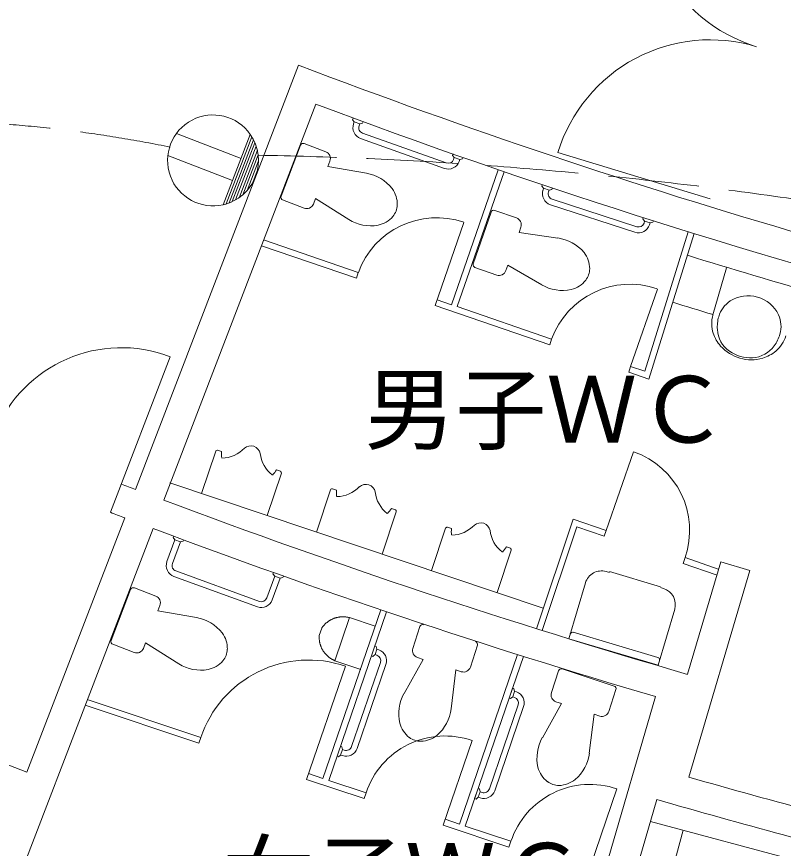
# Model space of a CAD drawing. Units: millimetres, scale not verified. Extents: x -33719 to 22651, y -21066 to 18138.
# Drawn here: x -28223 to -23164, y -10587 to -5096 of the extents above; entities that cross this region are included whole.
import ezdxf
from ezdxf.enums import TextEntityAlignment as Align

# ---------------------------------------------------------------- set-up
doc = ezdxf.new("R2010")
doc.units = ezdxf.units.MM
doc.header["$LTSCALE"] = 200
doc.linetypes.add('DASHED2', pattern=[3, 2, -1])
doc.linetypes.add('DASHED3', pattern=[4, 3, -1])
for name, color, linetype, lineweight in [('1-0_121', 7, 'Continuous', 9), ('8-1', 7, 'Continuous', 9), ('8-2', 7, 'Continuous', 9)]:
    doc.layers.add(name, color=color, linetype=linetype, lineweight=lineweight)
doc.styles.add('HGｺﾞｼｯｸE', font='')
doc.styles.get('HGｺﾞｼｯｸE').set_extended_font_data('HGｺﾞｼｯｸE')

msp = doc.modelspace()

# ---------------------------------------------------------------- linework, layer by layer
at = {"layer": '1-0_121'}
for p, q in [((-27438.5, -8217.3), (-26363.4, -5416.5)), ((-27251.5, -8288.1), (-26248, -5674.1)), ((-26003.8, -5767.3), (-26007.1, -5776.7)), ((-25995.4, -5791.5), (-26007.1, -5776.7)), ((-25999.8, -5803.8), (-25995.4, -5791.5)), ((-25959.6, -5804.3), (-25995.4, -5791.5)), ((-25963.9, -5816.5), (-25959.6, -5804.3)), ((-25941.1, -5800.2), (-25959.6, -5804.3)), ((-25937.8, -5790.8), (-25941.1, -5800.2)), ((-25940.9, -5865.1), (-25388.2, -6062.1)), ((-25953.6, -5901), (-25401, -6097.9)), ((-26478.9, -6281.8), (-26349.4, -5944.5)), ((-26183.4, -5988), (-26325, -5933.7)), ((-25343.6, -6002.5), (-25347, -6012)), ((-25335.2, -6026.8), (-25347, -6012)), ((-25339.6, -6039), (-25335.2, -6026.8)), ((-25281, -6035.5), (-25299.4, -6039.6)), ((-25277.6, -6026.1), (-25281, -6035.5)), ((-23647.1, -6299), (-24651.3, -5992)), ((-26169.7, -6085.4), (-26156, -6049.6)), ((-25915, -6130.3), (-26169.7, -6085.4)), ((-25044.8, -6106.9), (-25354.1, -6997.5)), ((-24755, -6205.4), (-24758.1, -6214.9)), ((-24746, -6229.4), (-24758.1, -6214.9)), ((-24750, -6241.8), (-24746, -6229.4)), ((-24709.8, -6241.2), (-24746, -6229.4)), ((-24713.8, -6253.6), (-24709.8, -6241.2)), ((-24691.5, -6236.6), (-24709.8, -6241.2)), ((-24688.4, -6227.1), (-24691.5, -6236.6)), ((-26326.4, -6360.5), (-26468, -6306.2)), ((-26251, -6297), (-26264.8, -6333.1)), ((-26031.7, -6434.5), (-26251, -6297)), ((-24689.4, -6301.5), (-24131.5, -6483)), ((-24701.2, -6337.7), (-24143.3, -6519.2)), ((-25210.5, -6728.4), (-25092.6, -6387)), ((-24925.2, -6424.8), (-25068.6, -6375.3)), ((-24088.6, -6422.2), (-24091.7, -6431.7)), ((-25271.4, -6454.6), (-25461.8, -7002.7)), ((-24079.5, -6446.2), (-24091.7, -6431.7)), ((-24083.5, -6458.6), (-24079.5, -6446.2)), ((-24025, -6453.4), (-24043.3, -6458)), ((-24021.9, -6443.9), (-24025, -6453.4)), ((-24908.3, -6521.7), (-24895.7, -6485.4)), ((-24652.1, -6557.8), (-24908.3, -6521.7)), ((-23791.2, -6516.1), (-24078.2, -7437.3)), ((-23753, -6528), (-24052.3, -7488.5)), ((-26606.6, -6608.2), (-25981.8, -6823.5)), ((-25055.5, -6802), (-25198.9, -6752.5)), ((-24982.2, -6735.9), (-24994.9, -6772.5)), ((-24758.5, -6865.8), (-24982.2, -6735.9)), ((-23539.4, -6753.2), (-23628.9, -7065.6)), ((-23995.5, -6894.2), (-24173, -7405)), ((-25448.7, -6965), (-25354.1, -6997.5)), ((-25461.8, -7002.7), (-24704.9, -7263.6)), ((-24704.9, -7263.6), (-24693, -7225.4)), ((-27603.6, -8368.2), (-27209.3, -7341.2)), ((-24184.7, -7442.9), (-24172.8, -7404.7)), ((-24172.8, -7404.7), (-24078.2, -7437.3)), ((-24184.7, -7442.9), (-24052.3, -7488.5)), ((-26871.2, -7967.2), (-26897.3, -7958.4)), ((-27003.8, -8244.6), (-26910, -7964.8)), ((-24332.6, -8488.1), (-24153.4, -7968.1)), ((-26570.2, -8389.9), (-26476.5, -8110.1)), ((-26508.9, -8088.6), (-26482.6, -8097.4)), ((-27213.4, -8174.4), (-24748.3, -9000.4)), ((-26245.3, -8498.8), (-26151.5, -8219)), ((-26112.7, -8221.4), (-26138.7, -8212.6)), ((-25750.3, -8342.8), (-25724, -8351.6)), ((-25811.7, -8644.1), (-25717.9, -8364.3)), ((-28155, -10083.7), (-27510.2, -8404)), ((-24551.3, -8412.7), (-24793.8, -9136.3)), ((-24332.6, -8488.1), (-24551.3, -8412.7)), ((-27323.2, -8474.9), (-28183.3, -10715.5)), ((-25486.7, -8752.9), (-25393, -8473.2)), ((-25354.1, -8475.5), (-25380.2, -8466.8)), ((-24526.2, -8463.7), (-24755.7, -9148.3)), ((-24345.6, -8525.9), (-24526.2, -8463.7)), ((-24332.6, -8488.1), (-24345.6, -8525.9)), ((-27231.2, -8693.8), (-27178.9, -8550.1)), ((-27195.4, -8706.8), (-27143.1, -8563.1)), ((-27187.1, -8525.8), (-27190.5, -8535.2)), ((-27178.9, -8550.1), (-27190.5, -8535.2)), ((-27143.1, -8563.1), (-27178.9, -8550.1)), ((-27124.7, -8559.1), (-27143.1, -8563.1)), ((-27121.2, -8549.7), (-27124.7, -8559.1)), ((-25053.1, -8898.2), (-24959.4, -8618.5)), ((-24991.8, -8597), (-24965.5, -8605.8)), ((-23812.6, -8667.3), (-23825.7, -8705.1)), ((-23593.9, -8742.7), (-23812.6, -8667.3)), ((-23606.9, -8780.5), (-23825.7, -8705.1)), ((-23577.6, -8695.4), (-23796.5, -9437.7)), ((-23577.6, -8695.4), (-23385.8, -8752.2)), ((-27172.7, -8755.5), (-26621.4, -8956.2)), ((-26528.5, -8765.5), (-26532, -8774.9)), ((-26520.3, -8789.8), (-26532, -8774.9)), ((-24312.2, -8765.2), (-24333.8, -8758.8)), ((-23973.8, -8859.8), (-24310.6, -8759.9)), ((-23385.8, -8752.2), (-23788.2, -10116.4)), ((-27185.7, -8791.3), (-26634.4, -8992)), ((-26572.6, -8933.5), (-26520.3, -8789.8)), ((-26536.9, -8946.5), (-26484.6, -8802.8)), ((-26484.6, -8802.8), (-26520.3, -8789.8)), ((-26466.1, -8798.9), (-26484.6, -8802.8)), ((-26462.7, -8789.4), (-26466.1, -8798.9)), ((-24580, -9202.8), (-24470.3, -8833.1)), ((-27600.4, -9214.9), (-27471, -8877.7)), ((-27304.9, -8921.2), (-27446.6, -8866.8)), ((-23975.4, -8865.1), (-23954.5, -8871.4)), ((-27291.3, -9018.6), (-27277.5, -8982.8)), ((-27036.5, -9063.4), (-27291.3, -9018.6)), ((-25820.5, -9011.8), (-26202.1, -10124.9)), ((-25782.6, -9024.6), (-26164.2, -10137.6)), ((-26027.6, -9063.4), (-26122.8, -9347.9)), ((-25856.9, -9120.5), (-26027.6, -9063.4)), ((-25608.8, -9266.9), (-25562.1, -9122.5)), ((-23991.8, -9325.5), (-24549.9, -9160)), ((-27447.9, -9293.7), (-27589.6, -9239.3)), ((-27372.5, -9230.2), (-27386.4, -9266.3)), ((-27153.3, -9367.6), (-27372.5, -9230.2)), ((-25859.8, -9249.7), (-25850.3, -9253)), ((-25850.3, -9253), (-25846.1, -9271.4)), ((-25229.2, -9389.8), (-25182.5, -9245.5)), ((-25882.5, -9316), (-25873.1, -9319.3)), ((-25858.4, -9307.4), (-25873.1, -9319.3)), ((-25846.1, -9311.6), (-25858.4, -9307.4)), ((-25541.4, -9338.8), (-25578.1, -9326.9)), ((-24917.5, -9307.1), (-25301.2, -10426.4)), ((-24879.3, -9319.1), (-25263.3, -10439.1)), ((-26053.7, -9383.6), (-26309.9, -10131)), ((-25952.1, -9405), (-26122.8, -9347.9)), ((-26012.7, -9914.9), (-25822.4, -9359.9)), ((-25976.7, -9927.3), (-25786.4, -9372.3)), ((-25666.9, -9565), (-25541.4, -9338.8)), ((-25356.9, -9665.5), (-25325.7, -9408.7)), ((-25325.7, -9408.7), (-25289.2, -9420.5)), ((-24695, -9558.3), (-24647.6, -9414.2)), ((-24623.7, -9402.1), (-24280.6, -9514.9)), ((-24951.1, -9528.4), (-24973.8, -9594.7)), ((-24951.1, -9528.4), (-24941.6, -9531.7)), ((-24941.6, -9531.7), (-24937.3, -9550.1)), ((-24315.9, -9682.9), (-24268.5, -9538.8)), ((-24973.8, -9594.7), (-24964.3, -9598)), ((-24949.7, -9586.1), (-24964.3, -9598)), ((-24937.4, -9590.3), (-24949.7, -9586.1)), ((-24008.2, -9584.2), (-24400, -10928.3)), ((-27771.1, -9641.9), (-27021.1, -9892.9)), ((-25104, -10193.6), (-24913.7, -9638.6)), ((-25068, -10205.9), (-24877.7, -9650.9)), ((-24444.8, -9958), (-24412.5, -9701.3)), ((-24412.5, -9701.3), (-24376.1, -9713.3)), ((-25217.7, -9874.4), (-25409, -10432.5)), ((-26087.1, -9912.7), (-26077.6, -9916)), ((-26073.3, -9934.4), (-26085.7, -9970.3)), ((-26077.6, -9916), (-26073.3, -9934.4)), ((-26061, -9938.6), (-26073.3, -9934.4)), ((-28155, -10083.7), (-28528.4, -9940.3)), ((-26109.8, -9979), (-26100.3, -9982.3)), ((-26085.7, -9970.3), (-26100.3, -9982.3)), ((-26073.4, -9974.6), (-26085.7, -9970.3)), ((-26296.9, -10093.1), (-26202.1, -10124.9)), ((-26309.9, -10131), (-25930.6, -10257.9)), ((-25178.3, -10191.4), (-25201.1, -10257.7)), ((-25178.3, -10191.4), (-25168.9, -10194.6)), ((-25168.9, -10194.6), (-25164.6, -10213)), ((-24261.8, -10194.3), (-24440.1, -10714.6)), ((-25201.1, -10257.7), (-25191.6, -10260.9)), ((-25176.9, -10249), (-25191.6, -10260.9)), ((-25164.6, -10213), (-25176.9, -10249)), ((-25164.6, -10253.3), (-25176.9, -10249)), ((-25152.3, -10217.3), (-25164.6, -10213)), ((-23998.1, -10264.2), (-24208, -10984.3)), ((-25396, -10394.7), (-25301.2, -10426.4)), ((-22355.1, -10862.5), (-24040.1, -10408.3)), ((-25409, -10432.5), (-24974.7, -10577.9)), ((-23825.9, -10467.1), (-23909.1, -10781.3))]:
    msp.add_line(p, q, dxfattribs=at)
at = {"layer": '1-0_121', "linetype": 'DASHED2'}
msp.add_line((-26210.3, -9133.5), (-26226.5, -9182), dxfattribs=at)
at = {"layer": '1-0_121'}
for points in [[(-25303.8, -6051.8), (-25299.4, -6039.6), (-25335.2, -6026.8)], [(-25007, -6119.9), (-25316.3, -7010.6), (-24693, -7225.4)], [(-24047.4, -6470.3), (-24043.3, -6458), (-24079.5, -6446.2)], [(-26593.6, -6570.4), (-25968.7, -6785.8), (-25981.8, -6823.5)], [(-24580, -9202.8), (-23989.6, -9378), (-23879.9, -9008.3)], [(-25833.8, -9275.6), (-25846.1, -9271.4), (-25858.4, -9307.4)], [(-24925, -9554.3), (-24937.3, -9550.1), (-24949.7, -9586.1)], [(-27758.4, -9603.9), (-27008.2, -9855.1), (-27021.1, -9892.9)], [(-24754.4, -9856.2), (-24627.8, -9630.5), (-24664.6, -9618.5)], [(-26164.2, -10137.6), (-25917.6, -10220.1), (-25930.6, -10257.9)], [(-25263.3, -10439.1), (-24961.7, -10540), (-24974.7, -10577.9)]]:
    msp.add_lwpolyline(points, dxfattribs=at)
for centre, radius, start, end in [((-23033.2, -4290.7), 1050, 163, 253), ((-23647.1, -6299), 1050, 73, 163), ((-10760.3, 35510), 43800, 249.13081, 258.39244), ((-10760.3, 35510), 44000, 249.39066, 255.19921), ((-25928.1, -5829.3), 76.1, 160.3839, 250.3842), ((-25928.1, -5829.3), 38, 160.3839, 250.3842), ((-26331.8, -5951.3), 18.9, 69, 159), ((-26200.5, -6032.5), 47.4, 339, 69), ((-25375.5, -6026.3), 38, 250.3842, 340.3838), ((-25375.5, -6026.3), 76.1, 250.3842, 340.3838), ((-25966.4, -6407.2), 282.7, 38.56, 79.48), ((-25893.3, -6337.3), 182, 359.32, 35.67), ((-24677.7, -6265.3), 76.1, 161.9839, 251.9841), ((-24677.7, -6265.3), 38, 161.9839, 251.9841), ((-26461.2, -6288.5), 18.9, 159, 249), ((-26309.3, -6316), 47.4, 249, 339), ((-25841.5, -6332.8), 130.1, 320.86, 357.14), ((-25451.5, -6973.1), 550, 70.9411, 160.0842), ((-25877.1, -6295.1), 182, 282.33, 318.68), ((-25074.8, -6393.1), 18.9, 70.9475, 160.9475), ((-25884.6, -6194.2), 282.7, 238.52, 279.44), ((-24940.8, -6469.9), 47.4, 340.9475, 70.9475), ((-24119.7, -6446.8), 76.1, 251.9841, 341.9838), ((-24119.7, -6446.8), 38, 251.9841, 341.9838), ((-24694.1, -6836.4), 282.7, 40.5075, 81.4275), ((-24623.4, -6764.1), 182, 1.2675, 37.6175), ((-10760.3, 35510), 44150, 252.82473, 255.20873), ((-25192.7, -6734.6), 18.9, 160.9475, 250.9475), ((-25039.9, -6756.9), 47.4, 250.9475, 340.9475), ((-24571.8, -6757.8), 130.1, 322.8075, 359.0875), ((-24175.7, -7412.8), 550.2, 70.9434, 160.0842), ((-24608.6, -6721.3), 182, 284.2775, 320.6275), ((-24619.6, -6620.8), 282.7, 240.4675, 281.3875), ((-23395.4, -7158.5), 220, 25.4102, 122.6202), ((-10760.3, 35510), 44475, 252.82378, 253.18245), ((-23417, -7124.8), 180, 122.6202, 164.4802), ((-23431.8, -7122.1), 205, 164.0202, 198.3102), ((-23350.1, -7145.5), 250, 164.0202, 183.7302), ((-23359.3, -7141.3), 180, 343.5502, 25.4102), ((-23398.5, -7111.2), 240, 198.0202, 221.7102), ((-23410, -7149.3), 190, 183.7502, 234.7502), ((-23427, -7123.4), 250, 324.3002, 344.0202), ((-23345.3, -7146.8), 205, 309.7202, 344.0202), ((-27531.9, -8181.5), 900.1, 69, 158.1735), ((-23376.1, -7091.2), 270, 221.7102, 286.3202), ((-23378.2, -7158.4), 190, 273.2802, 324.2802), ((-23381.1, -7108.5), 240, 234.7502, 273.2802), ((-23367.7, -7120), 240, 286.3202, 310.0102), ((-26900.5, -7968), 9.78, 71.4743, 161.4743), ((-26874, -7797.5), 213, 271.4543, 316.4143), ((-26677.6, -7992.1), 62.8, 11.7943, 131.5543), ((-26674.9, -7983.1), 197.2, 175.2543, 187.7143), ((-26404.5, -7954.8), 213, 186.5343, 231.4943), ((-24332.6, -8488.1), 550, 340.9842, 70.9842), ((-26674.9, -7983.1), 197.2, 315.2343, 327.6943), ((-26485.8, -8107), 9.78, 341.4743, 71.4743), ((-10760.3, 35510), 46800, 249, 249.12243), ((-26141.9, -8222.2), 9.78, 71.4743, 161.4743), ((-25916.3, -8237.2), 197.2, 175.2543, 187.7143), ((-26115.4, -8051.7), 213, 271.4543, 316.4143), ((-25919, -8246.3), 62.8, 11.7943, 131.5543), ((-25645.9, -8209), 213, 186.5343, 231.4943), ((-10760.3, 35510), 46800, 249.36728, 253.82619), ((-25916.3, -8237.2), 197.2, 315.2343, 327.6943), ((-10760.3, 35510), 47000, 249, 249.12191), ((-25727.2, -8361.2), 9.78, 341.4743, 71.4743), ((-25356.9, -8305.9), 213, 271.4543, 316.4143), ((-25160.5, -8500.5), 62.8, 11.7943, 131.5543), ((-10760.3, 35510), 47000, 249.36572, 253.62809), ((-25383.4, -8476.4), 9.78, 71.4743, 161.4743), ((-25157.8, -8491.4), 197.2, 175.2543, 187.7143), ((-24887.4, -8463.2), 213, 186.5343, 231.4943), ((-25157.8, -8491.4), 197.2, 315.2343, 327.6943), ((-24968.7, -8615.4), 9.78, 341.4743, 71.4743), ((-27159.7, -8719.8), 76.1, 159.9994, 249.9996), ((-27159.7, -8719.8), 38, 159.9994, 249.9996), ((-24365.1, -8864.3), 109.3, 73.4743, 163.4743), ((-27453.3, -8884.5), 18.9, 69, 159), ((-23985.8, -8976.9), 109.3, 343.4743, 73.4743), ((-27322, -8965.7), 47.4, 339, 69), ((-26608.4, -8920.4), 76.1, 249.9996, 339.9992), ((-26608.4, -8920.4), 38, 249.9996, 339.9992), ((-27087.9, -9340.4), 282.7, 38.56, 79.48), ((-25544.1, -9128.4), 18.9, 72.0529, 162.0529), ((-27014.8, -9270.5), 182, 359.32, 35.67), ((-24554.6, -9175.9), 16, 73.4743, 163.4743), ((-27582.8, -9221.7), 18.9, 159, 249), ((-25200.4, -9239.7), 18.9, 342.0529, 72.0529), ((-27430.9, -9249.2), 47.4, 249, 339), ((-26963, -9266), 130.1, 320.86, 357.14), ((-25858.4, -9347.6), 76.1, 341.0786, 71.0782), ((-25563.5, -9281.5), 47.4, 162.0529, 252.0529), ((-25858.4, -9347.6), 38, 341.0786, 71.0782), ((-23996.6, -9341.5), 16, 343.4743, 73.4743), ((-27006.1, -9127.4), 282.7, 238.52, 279.44), ((-26296.9, -10093.1), 750, 71.0779, 161.4938), ((-26998.6, -9228.2), 182, 282.33, 318.68), ((-25274.6, -9375.1), 47.4, 252.0529, 342.0529), ((-24629.6, -9420.1), 18.9, 71.8029, 161.8029), ((-24286.5, -9532.9), 18.9, 341.8029, 71.8029), ((-25419.2, -9699.2), 282.7, 151.5729, 192.4929), ((-24949.7, -9626.3), 38, 341.0786, 71.0782), ((-24949.7, -9626.3), 76.1, 341.0786, 71.0782), ((-24649.7, -9573.2), 47.4, 161.8029, 251.8029), ((-25636.3, -9628.9), 282.7, 311.6129, 352.5329), ((-24361.2, -9668), 47.4, 251.8029, 341.8029), ((-25519.5, -9712.1), 182, 195.3829, 231.7329), ((-25396, -10394.7), 550, 71.0779, 161.4938), ((-25555.3, -9749.6), 130.1, 233.9129, 270.1929), ((-25562.6, -9698.1), 182, 272.3729, 308.7229), ((-24507.3, -9991.4), 282.7, 151.3229, 192.2429), ((-26048.7, -9902.6), 76.1, 251.0784, 341.0786), ((-26048.7, -9902.6), 38, 251.0784, 341.0786), ((-24724, -9920.2), 282.7, 311.3629, 352.2829), ((-24607.6, -10003.9), 182, 195.1329, 231.4829), ((-24643.6, -10041.3), 130.1, 233.6629, 269.9429), ((-24650.6, -9989.7), 182, 272.1229, 308.4729), ((-10760.3, 35510), 47450, 254.06415, 256.18845), ((-25139.9, -10181.3), 76.1, 251.0784, 341.0786), ((-25139.9, -10181.3), 38, 251.0784, 341.0786), ((-24440.1, -10714.6), 550, 71.0779, 161.4938), ((-10760.3, 35510), 47650, 253.87024, 255.95544)]:
    msp.add_arc(centre, radius, start, end, dxfattribs=at)
at = {"layer": '1-0_121', "linetype": 'DASHED2'}
for centre, start, end in [((-26070.6, -9224.6), 75.0734, 146.8962), ((-26060.1, -9193.3), 176.1031, 247.9259)]:
    msp.add_arc(centre, 166.8, start, end, dxfattribs=at)
at = {"layer": '8-1'}
for p, q in [((-26742.8, -6032.6), (-27169.3, -5867.8)), ((-26681.3, -5873.4), (-26860.7, -6337.6)), ((-26670.4, -5890.1), (-26841.3, -6332.5)), ((-26660.2, -5908.6), (-26821.4, -6325.8)), ((-26650.7, -5929), (-26800.6, -6317)), ((-26642.1, -5951.9), (-26778.9, -6305.8)), ((-26634.9, -5978.1), (-26755.9, -6291.3)), ((-26799.1, -6178.4), (-27225.6, -6013.6)), ((-26629.5, -6009), (-26731.1, -6272.1)), ((-26627.3, -6048.4), (-26703, -6244.4)), ((-26635.4, -6114.2), (-26664.7, -6190.2))]:
    msp.add_line(p, q, dxfattribs=at)
for start, end in [(34.9208, 282.8298), (282.8298, 34.9208), (282.8298, 34.9208)]:
    msp.add_arc((-26927.3, -6045.1), 300, start, end, dxfattribs=at)
at = {"layer": '8-2', "linetype": 'DASHED3'}
for centre, radius, start, end in [((-28967.1, -14558.4), 8778.6, 78.46193, 111.98858), ((-27134, -33914.6), 27908.3, 66.55371, 88.96375)]:
    msp.add_arc(centre, radius, start, end, dxfattribs=at)

# ---------------------------------------------------------------- texts
at = {"layer": '1-0_121', "style": 'HGｺﾞｼｯｸE'}
for s, p in [('男子ＷＣ', (-25928.3, -8040)), ('女子ＷＣ', (-26860.9, -11123.1))]:
    msp.add_text(s, height=439.9, dxfattribs=at).set_placement(p, align=Align.BOTTOM_LEFT)

doc.saveas('drawing.dxf')
